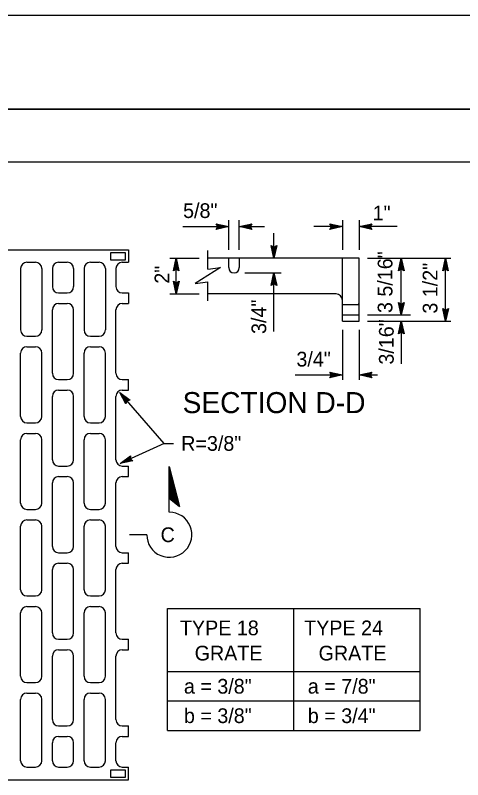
# Model space of a CAD drawing. Extents: x -894 to 866, y -476 to 714.
# Drawn here: x -179.3 to 33.4, y 350.1 to 713.6 of the extents above; entities that cross this region are included whole.
import ezdxf

# ---------------------------------------------------------------- set-up
doc = ezdxf.new("R2010")
doc.units = 0
for name, color, linetype in [('10 Sheet Format', 7, 'Continuous'), ('22 Misc Cnst Det', 7, 'Continuous'), ('56 Stage 3 Anno', 7, 'Continuous'), ('57 Undefined', 7, 'Continuous'), ('60 Nongeo Data', 7, 'Continuous')]:
    doc.layers.add(name, color=color, linetype=linetype)

msp = doc.modelspace()

# ---------------------------------------------------------------- linework, layer by layer
at = {"layer": '10 Sheet Format'}
for p, q in [((-863.42, 668.96), (836.58, 668.96)), ((-813.45, 643.96), (811.55, 643.96))]:
    msp.add_line(p, q, dxfattribs=at)
for points in [[(-894.04, 713.56), (865.96, 713.56), (865.96, -476.44), (-894.04, -476.44)], [(-863.42, -431.04), (836.58, -431.04), (836.58, 668.96), (-863.42, 668.96)]]:
    msp.add_lwpolyline(points, close=True, dxfattribs=at)
at = {"layer": '22 Misc Cnst Det'}
for p, q in [((-106.07, 499.01), (-101.24, 480.06)), ((-106.07, 477.3), (-106.07, 499.01)), ((-106.07, 497.45), (-101.74, 480.47)), ((-106.07, 495.89), (-102.24, 480.87)), ((-106.07, 494.34), (-102.74, 481.28)), ((-106.07, 492.78), (-103.24, 481.68)), ((-106.07, 491.22), (-103.74, 482.09)), ((-106.07, 489.66), (-104.24, 482.49)), ((-106.07, 488.1), (-104.75, 482.9)), ((-106.07, 486.54), (-105.25, 483.31)), ((-106.07, 484.99), (-105.75, 483.71)), ((-106.07, 483.98), (-101.24, 480.06)), ((-116.79, 466.59), (-124.94, 466.59))]:
    msp.add_line(p, q, dxfattribs=at)
msp.add_arc((-106.07, 466.59), 10.72, 179.9995, 90, dxfattribs=at)
at = {"layer": '56 Stage 3 Anno'}
for p, q in [((-83, 613.08), (-83.8, 614.41)), ((-83.8, 614.41), (-83.8, 614.41)), ((-83.8, 614.41), (-77.8, 613.08)), ((-77.8, 602.08), (-77.8, 616.08)), ((-72.8, 602.08), (-72.8, 616.08)), ((-72.8, 613.08), (-66.8, 614.41)), ((-66.8, 614.41), (-67.6, 613.08)), ((-66.8, 614.4), (-66.8, 614.4)), ((-29, 613.08), (-29.8, 614.41)), ((-29.8, 614.41), (-29.8, 614.41)), ((-29.8, 614.41), (-23.8, 613.08)), ((-23.8, 616.08), (-23.8, 602.08)), ((-15.8, 616.08), (-15.8, 602.08)), ((-15.8, 613.08), (-9.8, 614.41)), ((-9.8, 614.41), (-10.6, 613.08)), ((-9.8, 614.4), (-9.8, 614.4)), ((-99.59, 613.08), (-77.8, 613.08)), ((-77.8, 613.08), (-83.8, 611.75)), ((-83.8, 611.75), (-83, 613.08)), ((-83.8, 611.75), (-83.8, 611.75)), ((-83.58, 614.06), (-79.18, 613.08)), ((-79.19, 613.07), (-83.57, 612.1)), ((-80.56, 613.08), (-83.39, 612.45)), ((-83.35, 613.7), (-80.56, 613.08)), ((-83.17, 613.35), (-81.95, 613.08)), ((-81.95, 613.08), (-83.15, 612.81)), ((-77.8, 613.08), (-77.8, 613.08)), ((-72.8, 613.08), (-60.79, 613.08)), ((-66.8, 611.74), (-72.8, 613.08)), ((-72.8, 613.08), (-72.8, 613.08)), ((-67.02, 612.09), (-71.42, 613.07)), ((-71.41, 613.08), (-67.04, 614.05)), ((-70.04, 613.07), (-67.21, 613.7)), ((-67.25, 612.45), (-70.04, 613.07)), ((-68.66, 613.07), (-67.45, 613.34)), ((-67.43, 612.8), (-68.66, 613.07)), ((-67.6, 613.08), (-66.8, 611.74)), ((-66.8, 611.74), (-66.8, 611.74)), ((-23.8, 613.08), (-37.3, 613.08)), ((-23.8, 613.08), (-29.8, 611.75)), ((-29.8, 611.75), (-29, 613.08)), ((-29.8, 611.75), (-29.8, 611.75)), ((-29.58, 614.06), (-25.18, 613.08)), ((-25.19, 613.07), (-29.57, 612.1)), ((-26.56, 613.08), (-29.39, 612.45)), ((-29.35, 613.7), (-26.56, 613.08)), ((-29.17, 613.35), (-27.95, 613.08)), ((-27.95, 613.08), (-29.15, 612.81)), ((-23.8, 613.08), (-23.8, 613.08)), ((-9.8, 611.74), (-15.8, 613.08)), ((-15.8, 613.08), (-15.8, 613.08)), ((2.26, 613.08), (-15.8, 613.08)), ((-10.02, 612.09), (-14.42, 613.07)), ((-14.41, 613.08), (-10.04, 614.05)), ((-13.04, 613.07), (-10.21, 613.7)), ((-10.25, 612.45), (-13.04, 613.07)), ((-11.66, 613.07), (-10.45, 613.34)), ((-10.43, 612.8), (-11.66, 613.07)), ((-10.6, 613.08), (-9.8, 611.74)), ((-9.8, 611.74), (-9.8, 611.74)), ((-56.37, 598.08), (-56.37, 609.95)), ((-56.37, 598.08), (-57.7, 604.08)), ((-57.7, 604.08), (-57.7, 604.08)), ((-57.7, 604.08), (-56.37, 603.28)), ((-56.37, 599.47), (-57.34, 603.84)), ((-56.36, 600.84), (-56.99, 603.66)), ((-56.36, 602.22), (-56.63, 603.43)), ((-56.37, 603.28), (-55.03, 604.08)), ((-55.03, 604.08), (-56.37, 598.08)), ((-55.38, 603.86), (-56.37, 599.46)), ((-55.74, 603.62), (-56.36, 600.84)), ((-56.09, 603.45), (-56.36, 602.22)), ((-55.03, 604.08), (-55.03, 604.08)), ((-105.8, 598.08), (-91.8, 598.08)), ((-104.14, 592.08), (-102.8, 598.08)), ((-103.78, 592.29), (-102.8, 596.7)), ((-102.8, 581.08), (-102.8, 598.08)), ((-102.8, 598.08), (-102.8, 598.08)), ((-102.8, 598.08), (-101.47, 592.08)), ((-102.8, 596.68), (-101.83, 592.31)), ((-56.37, 598.08), (-56.37, 598.08)), ((-11.8, 598.08), (27.71, 598.08)), ((2.86, 592.08), (4.2, 598.08)), ((3.21, 592.29), (4.2, 596.7)), ((4.2, 571.08), (4.2, 598.08)), ((4.2, 598.08), (4.2, 598.08)), ((4.2, 598.08), (5.53, 592.08)), ((4.2, 596.68), (5.17, 592.31)), ((23.87, 592.08), (25.21, 598.08)), ((23.87, 592.08), (25.21, 598.08)), ((24.23, 592.29), (25.21, 596.7)), ((24.23, 592.29), (25.21, 596.7)), ((25.21, 568.08), (25.21, 598.08)), ((25.21, 598.08), (25.21, 598.08)), ((25.21, 598.08), (26.54, 592.08)), ((25.21, 598.08), (25.21, 598.08)), ((25.21, 598.08), (26.54, 592.08)), ((25.22, 596.68), (26.18, 592.31)), ((25.22, 596.68), (26.18, 592.31)), ((-102.8, 592.88), (-104.14, 592.08)), ((-103.43, 592.53), (-102.8, 595.31)), ((-103.08, 592.7), (-102.8, 593.93)), ((-102.8, 595.31), (-102.18, 592.49)), ((-102.8, 593.93), (-102.54, 592.72)), ((-101.47, 592.08), (-102.8, 592.88)), ((4.2, 592.88), (2.86, 592.08)), ((3.57, 592.53), (4.2, 595.31)), ((3.92, 592.7), (4.2, 593.93)), ((4.2, 595.31), (4.82, 592.49)), ((4.2, 593.93), (4.46, 592.72)), ((5.53, 592.08), (4.2, 592.88)), ((25.21, 592.88), (23.87, 592.08)), ((25.21, 592.88), (23.87, 592.08)), ((24.59, 592.53), (25.21, 595.31)), ((24.59, 592.53), (25.21, 595.31)), ((24.93, 592.7), (25.21, 593.93)), ((24.93, 592.7), (25.21, 593.93)), ((25.21, 595.31), (25.84, 592.49)), ((25.21, 595.31), (25.84, 592.49)), ((25.21, 593.93), (25.48, 592.72)), ((25.21, 593.93), (25.48, 592.72)), ((26.54, 592.08), (25.21, 592.88)), ((26.54, 592.08), (25.21, 592.88)), ((-104.14, 592.08), (-104.14, 592.08)), ((-101.47, 592.08), (-101.47, 592.08)), ((-70.17, 591.08), (-52.86, 591.08)), ((-57.71, 585.08), (-56.37, 591.08)), ((-57.35, 585.29), (-56.37, 589.7)), ((-56.37, 591.08), (-56.37, 591.08)), ((-56.37, 591.08), (-55.04, 585.08)), ((-56.37, 563.28), (-56.37, 591.08)), ((-56.36, 589.68), (-55.4, 585.31)), ((2.86, 592.08), (2.86, 592.08)), ((5.53, 592.08), (5.53, 592.08)), ((23.87, 592.08), (23.87, 592.08)), ((23.87, 592.08), (23.87, 592.08)), ((26.54, 592.08), (26.54, 592.08)), ((26.54, 592.08), (26.54, 592.08)), ((-102.8, 581.08), (-104.13, 587.08)), ((-104.13, 587.08), (-104.13, 587.08)), ((-104.13, 587.08), (-102.8, 586.28)), ((-102.8, 582.47), (-103.77, 586.84)), ((-102.8, 583.84), (-103.42, 586.66)), ((-102.8, 585.22), (-103.07, 586.43)), ((-102.8, 586.28), (-101.46, 587.08)), ((-101.46, 587.08), (-102.8, 581.08)), ((-101.82, 586.86), (-102.8, 582.46)), ((-102.18, 586.62), (-102.8, 583.84)), ((-102.52, 586.45), (-102.8, 585.22)), ((-101.46, 587.08), (-101.46, 587.08)), ((-56.37, 585.88), (-57.71, 585.08)), ((-56.99, 585.53), (-56.37, 588.31)), ((-56.64, 585.7), (-56.37, 586.93)), ((-56.37, 588.31), (-55.74, 585.49)), ((-56.37, 586.93), (-56.1, 585.72)), ((-55.04, 585.08), (-56.37, 585.88)), ((-57.71, 585.08), (-57.71, 585.08)), ((-55.04, 585.08), (-55.04, 585.08)), ((-105.8, 581.08), (-91.8, 581.08)), ((-102.8, 581.08), (-102.8, 581.08)), ((4.2, 571.08), (2.87, 577.08)), ((2.87, 577.08), (2.87, 577.08)), ((2.87, 577.08), (4.2, 576.28)), ((4.2, 572.47), (3.23, 576.84)), ((4.2, 573.84), (3.57, 576.66)), ((4.2, 575.22), (3.93, 576.43)), ((4.2, 576.28), (5.54, 577.08)), ((5.54, 577.08), (4.2, 571.08)), ((5.18, 576.86), (4.2, 572.46)), ((4.82, 576.62), (4.2, 573.84)), ((4.48, 576.45), (4.2, 575.22)), ((5.54, 577.08), (5.54, 577.08)), ((-11.8, 571.08), (8.52, 571.08)), ((4.2, 571.08), (4.2, 571.08)), ((25.21, 568.08), (23.88, 574.08)), ((23.88, 574.08), (23.88, 574.08)), ((23.88, 574.08), (25.21, 573.28)), ((25.21, 568.08), (23.88, 574.08)), ((23.88, 574.08), (23.88, 574.08)), ((23.88, 574.08), (25.21, 573.28)), ((25.21, 569.47), (24.24, 573.84)), ((25.21, 569.47), (24.24, 573.84)), ((25.21, 570.84), (24.59, 573.66)), ((25.21, 570.84), (24.59, 573.66)), ((25.22, 572.22), (24.95, 573.43)), ((25.22, 572.22), (24.95, 573.43)), ((25.21, 573.28), (26.55, 574.08)), ((26.55, 574.08), (25.21, 568.08)), ((25.21, 573.28), (26.55, 574.08)), ((26.55, 574.08), (25.21, 568.08)), ((26.2, 573.86), (25.21, 569.46)), ((26.2, 573.86), (25.21, 569.46)), ((25.84, 573.62), (25.21, 570.84)), ((25.84, 573.62), (25.21, 570.84)), ((25.49, 573.45), (25.22, 572.22)), ((25.49, 573.45), (25.22, 572.22)), ((26.55, 574.08), (26.55, 574.08)), ((26.55, 574.08), (26.55, 574.08)), ((-11.8, 568.08), (27.71, 568.08)), ((2.86, 562.08), (4.2, 568.08)), ((4.2, 568.08), (4.2, 547.81)), ((4.2, 568.08), (4.2, 568.08)), ((4.2, 568.08), (5.53, 562.08)), ((25.21, 568.08), (25.21, 568.08)), ((25.21, 568.08), (25.21, 568.08)), ((-23.8, 564.08), (-23.8, 540.24)), ((-15.8, 564.08), (-15.8, 540.24)), ((3.21, 562.29), (4.2, 566.7)), ((3.57, 562.53), (4.2, 565.31)), ((3.92, 562.7), (4.2, 563.93)), ((4.2, 566.68), (5.17, 562.31)), ((4.2, 565.31), (4.82, 562.49)), ((4.2, 563.93), (4.46, 562.72)), ((4.2, 562.88), (2.86, 562.08)), ((2.86, 562.08), (2.86, 562.08)), ((5.53, 562.08), (4.2, 562.88)), ((5.53, 562.08), (5.53, 562.08)), ((-46.28, 542.54), (-23.8, 542.54)), ((-29, 542.54), (-29.8, 543.88)), ((-29.8, 543.88), (-29.8, 543.88)), ((-29.8, 543.88), (-23.8, 542.54)), ((-23.8, 542.54), (-29.8, 541.21)), ((-29.8, 541.21), (-29, 542.54)), ((-29.58, 543.52), (-25.18, 542.54)), ((-25.19, 542.54), (-29.57, 541.57)), ((-26.56, 542.54), (-29.39, 541.92)), ((-29.35, 543.16), (-26.56, 542.54)), ((-29.17, 542.82), (-27.95, 542.54)), ((-27.95, 542.54), (-29.15, 542.28)), ((-23.8, 542.54), (-23.8, 542.54)), ((-15.8, 542.54), (-9.8, 543.87)), ((-9.8, 541.2), (-15.8, 542.54)), ((-15.8, 542.54), (-15.8, 542.54)), ((-15.8, 542.54), (-7.17, 542.54)), ((-10.02, 541.56), (-14.42, 542.54)), ((-14.41, 542.54), (-10.04, 543.51)), ((-13.04, 542.54), (-10.21, 543.16)), ((-10.25, 541.92), (-13.04, 542.54)), ((-11.66, 542.54), (-10.45, 542.8)), ((-10.43, 542.26), (-11.66, 542.54)), ((-9.8, 543.87), (-10.6, 542.54)), ((-10.6, 542.54), (-9.8, 541.2)), ((-9.8, 543.87), (-9.8, 543.87)), ((-29.8, 541.21), (-29.8, 541.21)), ((-9.8, 541.2), (-9.8, 541.2)), ((-108.56, 509.99), (-129.59, 534.21)), ((-126.67, 528.8), (-129.59, 534.21)), ((-129.59, 534.21), (-129.59, 534.21)), ((-129.59, 534.21), (-124.65, 530.55)), ((-126.54, 529.2), (-128.68, 533.17)), ((-128.67, 533.16), (-125.07, 530.49)), ((-126.42, 529.61), (-127.78, 532.12)), ((-127.78, 532.12), (-125.45, 530.4)), ((-126.27, 529.97), (-126.87, 531.08)), ((-126.87, 531.08), (-125.88, 530.34)), ((-126.18, 530.28), (-126.67, 528.8)), ((-126.67, 528.8), (-126.67, 528.8)), ((-124.65, 530.55), (-126.18, 530.28)), ((-124.65, 530.55), (-124.65, 530.55)), ((-108.55, 509.98), (-129.44, 500.43)), ((-108.56, 509.99), (-104.03, 509.99)), ((-129.44, 500.43), (-124.54, 504.14)), ((-123.43, 501.71), (-129.44, 500.43)), ((-123.78, 501.94), (-128.19, 501.01)), ((-128.18, 501.02), (-124.6, 503.71)), ((-126.93, 501.58), (-124.62, 503.32)), ((-124.14, 502.17), (-126.93, 501.58)), ((-125.67, 502.15), (-124.69, 502.9)), ((-124.44, 502.42), (-125.67, 502.15)), ((-124.54, 504.14), (-124.72, 502.6)), ((-124.72, 502.6), (-123.43, 501.71)), ((-124.54, 504.14), (-124.54, 504.14)), ((-123.43, 501.71), (-123.43, 501.71)), ((-129.44, 500.43), (-129.44, 500.43))]:
    msp.add_line(p, q, dxfattribs=at)
at = {"layer": '60 Nongeo Data'}
for p, q in [((-277.44, 602.11), (-125.44, 602.11)), ((-125.44, 602.11), (-125.44, 596.11)), ((-87.8, 592.86), (-87.8, 601.76)), ((-173.77, 596.11), (-169.66, 596.11)), ((-158.66, 596.11), (-154.55, 596.11)), ((-143.55, 596.11), (-139.44, 596.11)), ((-128.44, 596.11), (-125.44, 596.11)), ((-15.8, 598.08), (-87.8, 598.08)), ((-77.8, 593.58), (-77.8, 598.08)), ((-72.8, 598.08), (-72.8, 593.58)), ((-23.8, 568.08), (-23.8, 598.08)), ((-15.8, 568.08), (-15.8, 598.08)), ((-176.77, 593.11), (-176.77, 563.95)), ((-166.66, 593.11), (-166.66, 563.95)), ((-161.66, 593.11), (-161.66, 584.53)), ((-151.55, 593.11), (-151.55, 584.53)), ((-146.55, 593.11), (-146.55, 563.95)), ((-136.44, 593.11), (-136.44, 563.95)), ((-131.44, 593.11), (-131.44, 584.53)), ((-87.8, 577.79), (-87.8, 586.86)), ((-158.66, 581.53), (-154.55, 581.53)), ((-128.44, 581.53), (-125.44, 581.53)), ((-125.44, 581.53), (-125.44, 576.53)), ((-26.8, 581.08), (-87.8, 581.08)), ((-158.66, 576.53), (-154.55, 576.53)), ((-128.44, 576.53), (-125.44, 576.53)), ((-23.8, 576.08), (-15.8, 576.08)), ((-161.66, 543.36), (-161.66, 573.53)), ((-151.55, 543.36), (-151.55, 573.53)), ((-131.44, 543.36), (-131.44, 573.53)), ((-23.8, 571.08), (-15.8, 571.08)), ((-23.8, 568.08), (-15.8, 568.08)), ((-173.77, 560.95), (-169.66, 560.95)), ((-143.55, 560.95), (-139.44, 560.95)), ((-176.77, 522.78), (-176.77, 552.95)), ((-173.77, 555.95), (-169.66, 555.95)), ((-166.66, 522.78), (-166.66, 552.95)), ((-146.55, 522.78), (-146.55, 552.95)), ((-143.55, 555.95), (-139.44, 555.95)), ((-136.44, 522.78), (-136.44, 552.95)), ((-158.66, 540.36), (-154.55, 540.36)), ((-128.44, 540.36), (-125.44, 540.36)), ((-125.44, 535.36), (-125.44, 540.36)), ((-158.66, 535.36), (-154.55, 535.36)), ((-128.44, 535.36), (-125.44, 535.36)), ((-161.66, 502.2), (-161.66, 532.36)), ((-151.55, 502.2), (-151.55, 532.36)), ((-131.44, 502.2), (-131.44, 532.36)), ((-173.77, 519.78), (-169.66, 519.78)), ((-143.55, 519.78), (-139.44, 519.78)), ((-173.77, 514.78), (-169.66, 514.78)), ((-143.55, 514.78), (-139.44, 514.78)), ((-176.77, 481.61), (-176.77, 511.78)), ((-166.66, 481.61), (-166.66, 511.78)), ((-146.55, 481.61), (-146.55, 511.78)), ((-136.44, 481.61), (-136.44, 511.78)), ((-158.66, 499.2), (-154.55, 499.2)), ((-128.44, 499.2), (-125.44, 499.2)), ((-125.44, 494.2), (-125.44, 499.2)), ((-161.66, 461.03), (-161.66, 491.2)), ((-158.66, 494.2), (-154.55, 494.2)), ((-151.55, 461.03), (-151.55, 491.2)), ((-131.44, 461.03), (-131.44, 491.2)), ((-128.44, 494.2), (-125.44, 494.2)), ((-173.77, 478.61), (-169.66, 478.61)), ((-143.55, 478.61), (-139.44, 478.61)), ((-173.77, 473.61), (-169.66, 473.61)), ((-143.55, 473.61), (-139.44, 473.61)), ((-176.77, 440.45), (-176.77, 470.61)), ((-166.66, 440.45), (-166.66, 470.61)), ((-146.55, 440.45), (-146.55, 470.61)), ((-136.44, 440.45), (-136.44, 470.61)), ((-158.66, 458.03), (-154.55, 458.03)), ((-128.44, 458.03), (-125.44, 458.03)), ((-125.44, 453.03), (-125.44, 458.03)), ((-158.66, 453.03), (-154.55, 453.03)), ((-128.44, 453.03), (-125.44, 453.03)), ((-161.66, 419.86), (-161.66, 450.03)), ((-151.55, 419.86), (-151.55, 450.03)), ((-131.44, 419.86), (-131.44, 450.03)), ((-173.77, 437.45), (-169.66, 437.45)), ((-143.55, 437.45), (-139.44, 437.45)), ((-176.77, 399.28), (-176.77, 429.45)), ((-173.77, 432.45), (-169.66, 432.45)), ((-166.66, 399.28), (-166.66, 429.45)), ((-146.55, 399.28), (-146.55, 429.45)), ((-143.55, 432.45), (-139.44, 432.45)), ((-136.44, 399.28), (-136.44, 429.45)), ((-106.91, 373.53), (-106.91, 431.53)), ((-106.91, 431.53), (13.09, 431.53)), ((-46.91, 373.53), (-46.91, 431.53)), ((13.09, 373.53), (13.09, 431.53)), ((-158.66, 416.86), (-154.55, 416.86)), ((-128.44, 416.86), (-125.44, 416.86)), ((-125.44, 411.86), (-125.44, 416.86)), ((-158.66, 411.86), (-154.55, 411.86)), ((-128.44, 411.86), (-125.44, 411.86)), ((-161.66, 378.7), (-161.66, 408.86)), ((-151.55, 378.7), (-151.55, 408.86)), ((-131.44, 378.7), (-131.44, 408.86)), ((-106.91, 401.53), (13.09, 401.53)), ((-173.77, 396.28), (-169.66, 396.28)), ((-143.55, 396.28), (-139.44, 396.28)), ((-173.77, 391.28), (-169.66, 391.28)), ((-143.55, 391.28), (-139.44, 391.28)), ((-176.77, 359.11), (-176.77, 388.28)), ((-166.66, 359.11), (-166.66, 388.28)), ((-146.55, 359.11), (-146.55, 388.28)), ((-136.44, 359.11), (-136.44, 388.28)), ((-106.91, 387.53), (13.09, 387.53)), ((-158.66, 375.7), (-154.55, 375.7)), ((-128.44, 375.7), (-125.44, 375.7)), ((-125.44, 370.7), (-125.44, 375.7)), ((-106.91, 373.53), (13.09, 373.53)), ((-161.66, 359.11), (-161.66, 367.7)), ((-158.66, 370.7), (-154.55, 370.7)), ((-151.55, 359.11), (-151.55, 367.7)), ((-131.44, 359.11), (-131.44, 367.7)), ((-128.44, 370.7), (-125.44, 370.7)), ((-173.77, 356.11), (-169.66, 356.11)), ((-158.66, 356.11), (-154.55, 356.11)), ((-143.55, 356.11), (-139.44, 356.11)), ((-128.44, 356.11), (-125.44, 356.11)), ((-125.44, 350.11), (-125.44, 356.11)), ((-277.44, 350.11), (-125.44, 350.11))]:
    msp.add_line(p, q, dxfattribs=at)
for points in [[(-134, 597.3), (-126.9, 597.3), (-126.9, 600.62), (-134, 600.62)], [(-134, 351.3), (-126.9, 351.3), (-126.9, 354.62), (-134, 354.62)]]:
    msp.add_lwpolyline(points, close=True, dxfattribs=at)
for points in [[(-87.8, 592.86), (-81.8, 593.61), (-93.8, 586.11), (-87.8, 586.86)], [(-16.18, 576.08), (-15.8, 576.45)]]:
    msp.add_lwpolyline(points, dxfattribs=at)
for centre, radius, start, end in [((-173.77, 593.11), 3, 90, 180), ((-169.66, 593.11), 3, 0, 90), ((-158.66, 593.11), 3, 90, 180), ((-154.55, 593.11), 3, 0, 90), ((-143.55, 593.11), 3, 90, 180), ((-139.44, 593.11), 3, 0, 90), ((-128.44, 593.11), 3, 90, 180), ((-75.3, 593.58), 2.5, 180, 0), ((-158.66, 584.53), 3, 180, 270), ((-154.55, 584.53), 3, 270, 0), ((-128.44, 584.53), 3, 180, 270), ((-26.8, 578.08), 3, 0, 90), ((-158.66, 573.53), 3, 90, 180), ((-154.55, 573.53), 3, 0, 90), ((-128.44, 573.53), 3, 90, 180), ((-173.77, 563.95), 3, 180, 270), ((-169.66, 563.95), 3, 270, 0), ((-143.55, 563.95), 3, 180, 270), ((-139.44, 563.95), 3, 270, 0), ((-173.77, 552.95), 3, 90, 180), ((-169.66, 552.95), 3, 0, 90), ((-143.55, 552.95), 3, 90, 180), ((-139.44, 552.95), 3, 0, 90), ((-158.66, 543.36), 3, 180, 270), ((-158.66, 543.36), 3, 180, 270), ((-158.66, 543.36), 3, 180, 270), ((-154.55, 543.36), 3, 270, 0), ((-154.55, 543.36), 3, 270, 0), ((-154.55, 543.36), 3, 270, 0), ((-128.44, 543.36), 3, 180, 270), ((-128.44, 543.36), 3, 180, 270), ((-128.44, 543.36), 3, 180, 270), ((-158.66, 532.36), 3, 90, 180), ((-154.55, 532.36), 3, 0, 90), ((-128.44, 532.36), 3, 90, 180), ((-173.77, 522.78), 3, 180, 270), ((-169.66, 522.78), 3, 270, 0), ((-143.55, 522.78), 3, 180, 270), ((-139.44, 522.78), 3, 270, 0), ((-173.77, 511.78), 3, 90, 180), ((-169.66, 511.78), 3, 0, 90), ((-143.55, 511.78), 3, 90, 180), ((-139.44, 511.78), 3, 0, 90), ((-158.66, 502.2), 3, 180, 270), ((-158.66, 502.2), 3, 180, 270), ((-154.55, 502.2), 3, 270, 0), ((-154.55, 502.2), 3, 270, 0), ((-128.44, 502.2), 3, 180, 270), ((-128.44, 502.2), 3, 180, 270), ((-158.66, 491.2), 3, 90, 180), ((-154.55, 491.2), 3, 0, 90), ((-128.44, 491.2), 3, 90, 180), ((-173.77, 481.61), 3, 180, 270), ((-169.66, 481.61), 3, 270, 0), ((-143.55, 481.61), 3, 180, 270), ((-139.44, 481.61), 3, 270, 0), ((-173.77, 470.61), 3, 90, 180), ((-169.66, 470.61), 3, 0, 90), ((-143.55, 470.61), 3, 90, 180), ((-139.44, 470.61), 3, 0, 90), ((-158.66, 461.03), 3, 180, 270), ((-154.55, 461.03), 3, 270, 0), ((-128.44, 461.03), 3, 180, 270), ((-158.66, 450.03), 3, 90, 180), ((-154.55, 450.03), 3, 0, 90), ((-128.44, 450.03), 3, 90, 180), ((-173.77, 440.45), 3, 180, 270), ((-169.66, 440.45), 3, 270, 0), ((-143.55, 440.45), 3, 180, 270), ((-139.44, 440.45), 3, 270, 0), ((-173.77, 429.45), 3, 90, 180), ((-169.66, 429.45), 3, 0, 90), ((-143.55, 429.45), 3, 90, 180), ((-139.44, 429.45), 3, 0, 90), ((-158.66, 419.86), 3, 180, 270), ((-154.55, 419.86), 3, 270, 0), ((-128.44, 419.86), 3, 180, 270), ((-158.66, 408.86), 3, 90, 180), ((-154.55, 408.86), 3, 0, 90), ((-128.44, 408.86), 3, 90, 180), ((-173.77, 399.28), 3, 180, 270), ((-169.66, 399.28), 3, 270, 0), ((-143.55, 399.28), 3, 180, 270), ((-139.44, 399.28), 3, 270, 0), ((-173.77, 388.28), 3, 90, 180), ((-169.66, 388.28), 3, 0, 90), ((-143.55, 388.28), 3, 90, 180), ((-139.44, 388.28), 3, 0, 90), ((-158.66, 378.7), 3, 180, 270), ((-154.55, 378.7), 3, 270, 0), ((-128.44, 378.7), 3, 180, 270), ((-158.66, 367.7), 3, 90, 180), ((-154.55, 367.7), 3, 0, 90), ((-128.44, 367.7), 3, 90, 180), ((-173.77, 359.11), 3, 180, 270), ((-169.66, 359.11), 3, 270, 0), ((-158.66, 359.11), 3, 180, 270), ((-154.55, 359.11), 3, 270, 0), ((-143.55, 359.11), 3, 180, 270), ((-139.44, 359.11), 3, 270, 0), ((-128.44, 359.11), 3, 180, 270)]:
    msp.add_arc(centre, radius, start, end, dxfattribs=at)

# ---------------------------------------------------------------- texts
at = {"layer": '57 Undefined'}
for s, height, p in [('5/8"', 7, (-99.52, 617.18)), ('1"', 7, (-9.42, 616.03)), ('3/4"', 7, (-45.66, 546.56)), ('SECTION D-D', 10, (-99.74, 524.4)), ('R=3/8"', 7, (-100.42, 506.49)), ('C', 7, (-110.21, 463.08)), ('TYPE 18', 7, (-101.02, 418.79)), ('TYPE 24', 7, (-41.96, 418.79)), ('GRATE', 7, (-94.02, 406.79)), ('GRATE', 7, (-35.12, 406.79)), ('a = 3/8"', 7, (-99.12, 391.03)), ('a = 7/8"', 7, (-40.23, 391.03)), ('b = 3/8"', 7, (-99.12, 377.03)), ('b = 3/4"', 7, (-40.23, 377.03))]:
    msp.add_text(s, height=height, dxfattribs=at).set_placement(p)
for s, p in [('3 5/16"', (-0.03, 571.99)), ('2"', (-106.07, 585.95)), ('3 1/2"', (21.37, 571.71)), ('3/4"', (-60.01, 562.04)), ('3/16"', (0.58, 547.48))]:
    msp.add_text(s, height=7, rotation=90, dxfattribs=at).set_placement(p)

doc.saveas('drawing.dxf')
